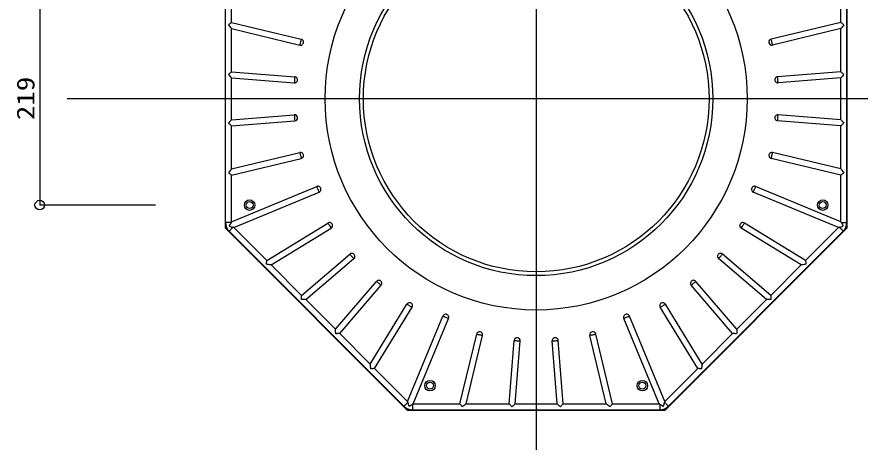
# Model space of a CAD drawing. Units: millimetres at full size; details may follow other scales. Extents: x -1447 to 1447, y -1005 to 1005.
# Drawn here: x -497 to 373, y 0 to 438 of the extents above; entities that cross this region are included whole.
import ezdxf
from ezdxf.enums import TextEntityAlignment as Align

# ---------------------------------------------------------------- set-up
doc = ezdxf.new("R2010")
doc.units = ezdxf.units.MM
doc.header["$LTSCALE"] = 7.6
doc.layers.add('F-F', color=134, linetype='Continuous')
doc.styles.add('ＭＳ ゴシック', font='')
doc.styles.get('ＭＳ ゴシック').set_extended_font_data('MS Gothic')

msp = doc.modelspace()

# ---------------------------------------------------------------- linework, layer by layer
at = {"layer": 'F-F', "color": 7}
for p, q in [((39.161, 757.771), (39.161, -561.257)), ((523.105, 353.911), (-444.783, 353.911))]:
    msp.add_line(p, q, dxfattribs=at)
at = {"layer": 'F-F'}
for p, q in [((-281.915, 486.905), (-281.915, 220.918)), ((-281.458, 226.305), (-281.458, 481.518)), ((-275.258, 432.585), (-275.258, 480.793)), ((353.58, 432.585), (353.58, 480.793)), ((359.78, 226.305), (359.78, 481.518)), ((360.236, 220.918), (360.236, 486.905)), ((353.58, 432.585), (281.655, 415.317)), ((-275.258, 381.766), (-275.258, 426.209)), ((-275.258, 426.209), (-204.78, 409.289)), ((353.58, 381.766), (353.58, 426.209)), ((-275.258, 332.275), (-275.258, 375.547)), ((-275.258, 375.547), (-210.44, 370.446)), ((353.58, 381.766), (288.275, 376.626)), ((353.58, 332.275), (353.58, 375.547)), ((-275.258, 326.057), (-209.954, 331.196)), ((353.58, 332.275), (288.762, 337.377)), ((-275.258, 281.614), (-275.258, 326.057)), ((353.58, 281.614), (353.58, 326.057)), ((353.58, 281.614), (283.102, 298.534)), ((-275.258, 275.238), (-203.333, 292.506)), ((-275.258, 227.03), (-275.258, 275.238)), ((353.58, 227.03), (353.58, 275.238)), ((353.58, 227.03), (265.577, 263.482)), ((-272.886, 221.302), (-184.883, 257.754)), ((-275.743, 226.305), (-281.458, 226.305)), ((-281.915, 220.918), (-93.833, 32.836)), ((-272.886, 221.302), (-238.797, 187.214)), ((-234.289, 182.705), (-172.489, 220.576)), ((172.155, 32.836), (360.236, 220.918)), ((317.119, 187.214), (254.05, 225.862)), ((317.119, 187.214), (351.208, 221.302)), ((-277.782, 217.431), (-97.319, 36.968)), ((175.641, 36.968), (356.104, 217.431)), ((281.185, 151.28), (231.373, 193.823)), ((-198.466, 146.882), (-149.025, 189.109)), ((-234.289, 182.705), (-202.863, 151.28)), ((281.185, 151.28), (312.611, 182.705)), ((246.19, 116.284), (203.964, 165.725)), ((-163.471, 111.887), (-120.928, 161.699)), ((-198.466, 146.882), (-167.868, 116.284)), ((210.367, 80.461), (172.496, 142.261)), ((246.19, 116.284), (276.788, 146.882)), ((-127.537, 75.953), (-88.888, 139.022)), ((-87.721, 39.492), (-51.268, 127.496)), ((171.77, 41.865), (135.318, 129.868)), ((-163.471, 111.887), (-132.045, 80.461)), ((-33.137, 39.492), (-16.216, 109.97)), ((67.016, 39.492), (61.876, 104.797)), ((117.834, 39.492), (100.566, 111.417)), ((210.367, 80.461), (241.793, 111.887)), ((17.525, 39.492), (22.626, 104.31)), ((-127.537, 75.953), (-93.448, 41.865)), ((171.77, 41.865), (205.858, 75.953)), ((-88.446, 39.008), (-88.446, 33.293)), ((-87.721, 39.492), (-39.512, 39.492)), ((-33.137, 39.492), (11.306, 39.492)), ((17.525, 39.492), (60.797, 39.492)), ((67.016, 39.492), (111.458, 39.492)), ((117.834, 39.492), (166.042, 39.492)), ((166.767, 39.008), (166.767, 33.293)), ((-93.833, 32.836), (172.155, 32.836)), ((-88.446, 33.293), (166.767, 33.293))]:
    msp.add_line(p, q, dxfattribs=at)
at = {"layer": 'F-F', "color": 4}
for p in [(-473.079, 463.501), (-353.791, 244.321)]:
    msp.add_line(p, (-473.079, 244.321), dxfattribs=at)
at = {"layer": 'F-F'}
for points in [[(-275.258, 432.585), (-275.732, 432.211), (-276.301, 431.763), (-276.944, 431.256), (-277.638, 430.709), (-278.358, 430.141), (-277.638, 429.227), (-276.944, 428.347), (-276.301, 427.531), (-275.732, 426.81), (-275.258, 426.209)], [(-275.258, 432.585), (-203.333, 415.317), (-203.475, 414.726), (-203.65, 413.998), (-203.847, 413.175), (-204.057, 412.303), (-204.266, 411.43), (-204.464, 410.607), (-204.639, 409.88), (-204.78, 409.289)], [(353.58, 432.585), (354.054, 432.211), (354.622, 431.763), (355.265, 431.256), (355.96, 430.709), (356.68, 430.141)], [(356.68, 430.141), (355.96, 429.227), (355.265, 428.347), (354.622, 427.531), (354.054, 426.81), (353.58, 426.209)], [(353.58, 426.209), (283.102, 409.289), (282.96, 409.88), (282.786, 410.607), (282.588, 411.43), (282.379, 412.303), (282.169, 413.175), (281.972, 413.998), (281.797, 414.726), (281.655, 415.317)], [(-275.258, 381.766), (-275.732, 381.328), (-276.301, 380.802), (-276.944, 380.208), (-277.638, 379.566), (-278.358, 378.901), (-277.638, 378.122), (-276.944, 377.371), (-276.301, 376.675), (-275.732, 376.06), (-275.258, 375.547)], [(-275.258, 381.766), (-209.954, 376.626), (-210.001, 376.021), (-210.06, 375.275), (-210.126, 374.431), (-210.197, 373.536), (-210.267, 372.642), (-210.334, 371.798), (-210.392, 371.052), (-210.44, 370.446)], [(353.58, 375.547), (288.762, 370.446), (288.714, 371.052), (288.655, 371.798), (288.589, 372.642), (288.519, 373.536), (288.448, 374.431), (288.382, 375.275), (288.323, 376.021), (288.275, 376.626)], [(353.58, 381.766), (354.054, 381.328), (354.622, 380.802), (355.265, 380.208), (355.96, 379.566), (356.68, 378.901)], [(356.68, 378.901), (355.96, 378.122), (355.265, 377.371), (354.622, 376.675), (354.054, 376.06), (353.58, 375.547)], [(-275.258, 332.275), (-275.732, 331.763), (-276.301, 331.148), (-276.944, 330.452), (-277.638, 329.701), (-278.358, 328.922), (-277.638, 328.256), (-276.944, 327.615), (-276.301, 327.02), (-275.732, 326.495), (-275.258, 326.057)], [(-275.258, 332.275), (-210.44, 337.377), (-210.392, 336.771), (-210.334, 336.025), (-210.267, 335.181), (-210.197, 334.286), (-210.126, 333.392), (-210.06, 332.548), (-210.001, 331.802), (-209.954, 331.196)], [(353.58, 326.057), (288.275, 331.196), (288.323, 331.802), (288.382, 332.548), (288.448, 333.392), (288.519, 334.286), (288.589, 335.181), (288.655, 336.025), (288.714, 336.771), (288.762, 337.377)], [(353.58, 332.275), (354.054, 331.763), (354.622, 331.148), (355.265, 330.452), (355.96, 329.701), (356.68, 328.922)], [(356.68, 328.922), (355.96, 328.256), (355.265, 327.615), (354.622, 327.02), (354.054, 326.495), (353.58, 326.057)], [(-275.258, 281.614), (-204.78, 298.534), (-204.639, 297.943), (-204.464, 297.216), (-204.266, 296.392), (-204.057, 295.52), (-203.847, 294.648), (-203.65, 293.824), (-203.475, 293.097), (-203.333, 292.506)], [(353.58, 275.238), (281.655, 292.506), (281.797, 293.097), (281.972, 293.824), (282.169, 294.648), (282.379, 295.52), (282.588, 296.392), (282.786, 297.216), (282.96, 297.943), (283.102, 298.534)], [(-275.258, 281.614), (-275.732, 281.013), (-276.301, 280.292), (-276.944, 279.476), (-277.638, 278.595), (-278.358, 277.682), (-277.638, 277.114), (-276.944, 276.567), (-276.301, 276.06), (-275.732, 275.612), (-275.258, 275.238)], [(353.58, 281.614), (354.054, 281.013), (354.622, 280.292), (355.265, 279.476), (355.96, 278.595), (356.68, 277.682)], [(356.68, 277.682), (355.96, 277.114), (355.265, 276.567), (354.622, 276.06), (354.054, 275.612), (353.58, 275.238)], [(-275.258, 227.03), (-187.255, 263.482), (-187.022, 262.921), (-186.736, 262.229), (-186.412, 261.447), (-186.069, 260.618), (-185.725, 259.789), (-185.401, 259.007), (-185.115, 258.316), (-184.883, 257.754)], [(352.063, 221.472), (351.757, 221.411), (351.471, 221.355), (351.208, 221.302), (263.204, 257.754), (263.437, 258.316), (263.723, 259.007), (264.047, 259.789), (264.39, 260.618), (264.734, 261.447), (265.058, 262.229), (265.344, 262.921), (265.577, 263.482)], [(-275.258, 227.03), (-275.408, 226.806), (-275.569, 226.564), (-275.743, 226.305)], [(353.58, 227.03), (353.729, 226.806), (353.891, 226.564), (354.064, 226.305), (359.78, 226.305)], [(-273.741, 221.472), (-274.198, 221.016), (-274.718, 220.496), (-275.277, 219.936), (-275.851, 219.362), (-276.413, 218.8), (-276.938, 218.275), (-277.401, 217.812), (-277.782, 217.431)], [(-272.886, 221.302), (-273.149, 221.355), (-273.435, 221.411), (-273.741, 221.472)], [(-238.797, 187.214), (-175.729, 225.862), (-175.411, 225.344), (-175.02, 224.706), (-174.578, 223.984), (-174.109, 223.219), (-173.64, 222.454), (-173.198, 221.733), (-172.807, 221.095), (-172.489, 220.576)], [(312.611, 182.705), (250.811, 220.576), (251.129, 221.095), (251.52, 221.733), (251.962, 222.454), (252.431, 223.219), (252.9, 223.984), (253.342, 224.706), (253.733, 225.344), (254.05, 225.862)], [(352.063, 221.472), (352.519, 221.016), (353.039, 220.496), (353.599, 219.936), (354.173, 219.362), (354.735, 218.8), (355.26, 218.275), (355.723, 217.812), (356.104, 217.431)], [(-202.863, 151.28), (-153.052, 193.823), (-152.657, 193.361), (-152.171, 192.792), (-151.621, 192.148), (-151.039, 191.466), (-150.456, 190.783), (-149.906, 190.14), (-149.42, 189.571), (-149.025, 189.109)], [(276.788, 146.882), (227.347, 189.109), (227.742, 189.571), (228.228, 190.14), (228.778, 190.783), (229.36, 191.466), (229.943, 192.148), (230.493, 192.792), (230.979, 193.361), (231.373, 193.823)], [(-239.261, 183.294), (-239.154, 184.205), (-239.05, 185.083), (-238.953, 185.896), (-238.868, 186.615), (-238.797, 187.214)], [(-234.289, 182.705), (-235.049, 182.795), (-235.961, 182.903), (-236.993, 183.025), (-238.106, 183.157), (-239.261, 183.294)], [(317.583, 183.294), (316.428, 183.157), (315.314, 183.025), (314.283, 182.903), (313.371, 182.795), (312.611, 182.705)], [(317.119, 187.214), (317.19, 186.615), (317.275, 185.896), (317.371, 185.083), (317.475, 184.205), (317.583, 183.294)], [(-167.868, 116.284), (-125.642, 165.725), (-125.18, 165.33), (-124.611, 164.844), (-123.967, 164.295), (-123.285, 163.712), (-122.603, 163.129), (-121.959, 162.579), (-121.39, 162.093), (-120.928, 161.699)], [(241.793, 111.887), (199.249, 161.699), (199.712, 162.093), (200.281, 162.579), (200.924, 163.129), (201.607, 163.712), (202.289, 164.295), (202.932, 164.844), (203.501, 165.33), (203.964, 165.725)], [(-203.029, 147.062), (-202.991, 148.042), (-202.953, 148.986), (-202.919, 149.861), (-202.889, 150.635), (-202.863, 151.28)], [(281.185, 151.28), (281.21, 150.635), (281.241, 149.861), (281.275, 148.986), (281.312, 148.042), (281.351, 147.062)], [(-198.466, 146.882), (-199.163, 146.91), (-200, 146.943), (-200.947, 146.98), (-201.969, 147.02), (-203.029, 147.062)], [(-132.045, 80.461), (-94.174, 142.261), (-93.656, 141.944), (-93.018, 141.553), (-92.296, 141.11), (-91.531, 140.642), (-90.766, 140.173), (-90.044, 139.73), (-89.406, 139.339), (-88.888, 139.022)], [(205.858, 75.953), (167.21, 139.022), (167.728, 139.339), (168.366, 139.73), (169.088, 140.173), (169.853, 140.642), (170.618, 141.11), (171.34, 141.553), (171.978, 141.944), (172.496, 142.261)], [(281.351, 147.062), (280.291, 147.02), (279.269, 146.98), (278.322, 146.943), (277.485, 146.91), (276.788, 146.882)], [(-93.448, 41.865), (-56.996, 129.868), (-56.435, 129.635), (-55.743, 129.349), (-54.961, 129.025), (-54.132, 128.682), (-53.303, 128.338), (-52.521, 128.014), (-51.83, 127.728), (-51.268, 127.496)], [(166.767, 39.008), (166.508, 39.181), (166.266, 39.343), (166.042, 39.492), (129.59, 127.496), (130.152, 127.728), (130.843, 128.014), (131.625, 128.338), (132.454, 128.682), (133.283, 129.025), (134.065, 129.349), (134.756, 129.635), (135.318, 129.868)], [(-167.689, 111.721), (-167.731, 112.782), (-167.771, 113.803), (-167.808, 114.75), (-167.841, 115.587), (-167.868, 116.284)], [(246.19, 116.284), (246.162, 115.587), (246.13, 114.75), (246.092, 113.803), (246.052, 112.782), (246.011, 111.721)], [(-163.471, 111.887), (-164.115, 111.862), (-164.889, 111.831), (-165.764, 111.797), (-166.709, 111.76), (-167.689, 111.721)], [(-39.512, 39.492), (-22.245, 111.417), (-21.654, 111.275), (-20.926, 111.101), (-20.103, 110.903), (-19.231, 110.694), (-18.358, 110.484), (-17.535, 110.287), (-16.807, 110.112), (-16.216, 109.97)], [(11.306, 39.492), (16.446, 104.797), (17.052, 104.749), (17.798, 104.69), (18.642, 104.624), (19.536, 104.554), (20.43, 104.483), (21.274, 104.417), (22.02, 104.358), (22.626, 104.31)], [(60.797, 39.492), (55.696, 104.31), (56.301, 104.358), (57.047, 104.417), (57.891, 104.483), (58.786, 104.554), (59.68, 104.624), (60.524, 104.69), (61.27, 104.749), (61.876, 104.797)], [(111.458, 39.492), (94.538, 109.97), (95.129, 110.112), (95.857, 110.287), (96.68, 110.484), (97.552, 110.694), (98.425, 110.903), (99.248, 111.101), (99.975, 111.275), (100.566, 111.417)], [(246.011, 111.721), (245.031, 111.76), (244.086, 111.797), (243.211, 111.831), (242.437, 111.862), (241.793, 111.887)], [(-131.457, 75.489), (-131.593, 76.644), (-131.725, 77.758), (-131.847, 78.789), (-131.955, 79.701), (-132.045, 80.461)], [(210.367, 80.461), (210.277, 79.701), (210.169, 78.789), (210.047, 77.758), (209.915, 76.644), (209.778, 75.489)], [(-127.537, 75.953), (-128.136, 75.882), (-128.855, 75.797), (-129.668, 75.701), (-130.546, 75.597), (-131.457, 75.489)], [(209.778, 75.489), (208.868, 75.597), (207.99, 75.701), (207.177, 75.797), (206.457, 75.882), (205.858, 75.953)], [(-93.278, 41.009), (-93.735, 40.553), (-94.255, 40.033), (-94.815, 39.473), (-95.388, 38.899), (-95.951, 38.337), (-96.475, 37.812), (-96.939, 37.349), (-97.319, 36.968)], [(-93.278, 41.009), (-93.339, 41.316), (-93.396, 41.601), (-93.448, 41.865)], [(-87.721, 39.492), (-87.944, 39.343), (-88.186, 39.181), (-88.446, 39.008)], [(-37.069, 36.392), (-37.636, 37.113), (-38.184, 37.807), (-38.691, 38.45), (-39.139, 39.018), (-39.512, 39.492)], [(-33.137, 39.492), (-33.738, 39.018), (-34.459, 38.45), (-35.275, 37.807), (-36.155, 37.113), (-37.069, 36.392)], [(14.172, 36.392), (13.506, 37.113), (12.864, 37.807), (12.27, 38.45), (11.744, 39.018), (11.306, 39.492)], [(17.525, 39.492), (17.012, 39.018), (16.397, 38.45), (15.702, 37.807), (14.951, 37.113), (14.172, 36.392)], [(64.15, 36.392), (63.371, 37.113), (62.62, 37.807), (61.924, 38.45), (61.309, 39.018), (60.797, 39.492)], [(67.016, 39.492), (66.578, 39.018), (66.052, 38.45), (65.458, 37.807), (64.816, 37.113), (64.15, 36.392)], [(115.39, 36.392), (114.477, 37.113), (113.596, 37.807), (112.781, 38.45), (112.059, 39.018), (111.458, 39.492)], [(117.834, 39.492), (117.461, 39.018), (117.012, 38.45), (116.505, 37.807), (115.958, 37.113), (115.39, 36.392)], [(171.77, 41.865), (171.718, 41.601), (171.661, 41.316), (171.6, 41.009)], [(171.6, 41.009), (172.057, 40.553), (172.577, 40.033), (173.136, 39.473), (173.71, 38.899), (174.272, 38.337), (174.797, 37.812), (175.26, 37.349), (175.641, 36.968)]]:
    msp.add_lwpolyline(points, dxfattribs=at)
for centre, radius in [((39.161, 353.911), 217.757), ((39.161, 353.911), 182.304), ((39.161, 353.911), 178.333), ((-256.546, 244.321), 5.391), ((-256.546, 244.321), 3.551), ((334.868, 244.321), 5.391), ((334.868, 244.321), 3.551), ((-70.429, 58.204), 5.391), ((-70.429, 58.204), 3.551), ((148.751, 58.204), 5.391), ((148.751, 58.204), 3.551)]:
    msp.add_circle(centre, radius, dxfattribs=at)
at = {"layer": 'F-F', "color": 4}
msp.add_circle((-473.079, 244.321), 5, dxfattribs=at)
at = {"layer": 'F-F'}
for centre, radius, start, end in [((-204.057, 412.303), 3.1, 256.49996, 76.50015), ((282.379, 412.303), 3.1, 103.49997, 283.49992), ((-210.197, 373.536), 3.1, 265.49992, 85.50026), ((288.519, 373.536), 3.1, 94.49991, 274.50018), ((-210.197, 334.286), 3.1, 274.49994, 94.49986), ((288.519, 334.286), 3.1, 85.49973, 265.50019), ((-204.057, 295.52), 3.1, 283.49991, 103.5), ((282.379, 295.52), 3.1, 76.49991, 256.50019), ((-186.069, 260.618), 3.1, 292.49986, 112.50003), ((264.39, 260.618), 3.1, 67.49997, 247.50014), ((-268.908, 226.305), 12.549, 180, 224.99988), ((-257.568, 214.471), 21.688, 146.92956, 157.73256), ((-174.109, 223.219), 3.1, 301.49992, 121.5), ((252.431, 223.219), 3.1, 58.49992, 238.50016), ((335.459, 214.244), 22.172, 22.38585, 32.95203), ((347.23, 226.305), 12.549, 315.00012, 0), ((-269.194, 242.896), 21.901, 247.32006, 258.01774), ((347.615, 242.578), 21.569, 281.89986, 292.76259), ((-151.039, 191.466), 3.1, 310.49983, 130.50002), ((229.36, 191.466), 3.1, 49.49989, 229.50026), ((-123.285, 163.712), 3.1, 319.49986, 139.49999), ((201.607, 163.712), 3.1, 40.50005, 220.5001), ((-91.531, 140.642), 3.1, 328.50004, 148.50011), ((169.853, 140.642), 3.1, 31.49985, 211.50014), ((-54.132, 128.682), 3.1, 337.5, 157.50011), ((132.454, 128.682), 3.1, 22.4999, 202.49999), ((-19.231, 110.694), 3.1, 346.49991, 166.50018), ((97.552, 110.694), 3.1, 13.49992, 193.5), ((19.536, 104.554), 3.1, 355.5, 175.49992), ((58.786, 104.554), 3.1, 4.49996, 184.50011), ((-88.446, 45.842), 12.549, 225.00012, 269.99991), ((-72.283, 45.423), 21.454, 191.87066, 202.79179), ((-100.39, 57.392), 21.924, 292.32544, 303.0117), ((178.472, 56.936), 21.411, 236.85988, 247.80298), ((166.767, 45.842), 12.549, 270.00009, 314.99988), ((150.112, 45.576), 21.968, 337.33642, 348.00113)]:
    msp.add_arc(centre, radius, start, end, dxfattribs=at)

# ---------------------------------------------------------------- texts
at = {"layer": 'F-F', "color": 4, "style": 'ＭＳ ゴシック', "width": 1.2}
msp.add_text('219', height=18.33, rotation=90, dxfattribs=at).set_placement((-473.079, 331.853), align=Align.BOTTOM_LEFT)

doc.saveas('drawing.dxf')
